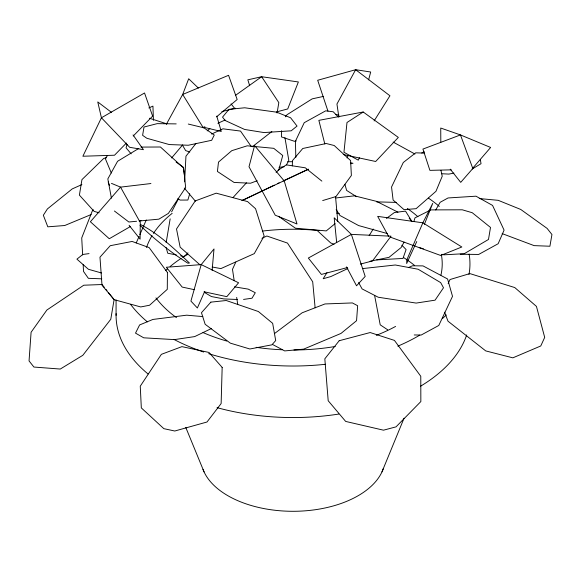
<?xml version="1.0" encoding="UTF-8"?>
<svg xmlns="http://www.w3.org/2000/svg" width="581" height="581" viewBox="0 0 581 581"><rect width="100%" height="100%" fill="white"/><g stroke="black" fill="none" stroke-linecap="round" stroke-linejoin="round"><path stroke-width="0.87" d="M281.611 130.74L281.422 136.905L294.502 141.314L296.274 140.994M292.308 165.912L292.468 160.61L302.774 148.489L326.231 143.507L334.206 145.519L350.604 160.574L351.374 175.498L336 196.538L322.68 200.561M184.605 181.831L185.949 156.202L195.884 143.522M212.116 270.39L214.011 248.944L201.208 264.609L190.917 301.089L197.366 307.981L204.686 291.451M166.173 242.589L170.153 218.863M277.086 113.041L278.829 102.619L261.639 76.721L247.833 79.822L249.67 85.727M368.615 79.858L370.685 72.008L355.652 69.705L317.691 80.265L327.945 111.138M127.057 144.335L126.07 147.828L131.153 153.842M189.711 193.756L187.866 200.046L180.059 200.082L177.924 198.52M413.941 221.274L414.987 217.86L430.819 209.901L462.302 209.806L472.251 212.726L490.502 227.44L488.49 239.466L464.263 253.694L443.891 254.827L442.25 254.347M424.384 224.339L432.729 203.386L422.874 222.821L406.773 259.968L406.678 263.498L416.751 241.543M347.068 157.967L348.063 155.534M381.978 471.881L404.042 418.204M136.215 242.981L139.084 236.402M139.803 234.76L146.274 219.952M235.777 262.125L232.487 269.337L234.194 280.746M448.154 283.601L450.021 279.526L469.855 273.586L514.766 287.559L536.445 306.412L544.695 337.394L540.766 345.971L512.849 357.845L485.716 350.902L448.009 321.213L444.618 312.193M359.436 157.763L358.288 160.167L343.952 152.266L346.995 122.497L363.212 112.002L398.326 137.421L375.675 161.489L343.226 154.524M286.44 164.946L288.815 160.4L284.937 137.653M171.613 211.862L178.665 198.419M404.071 242.103L401.159 247.506L389.045 257.325L370.068 261.261M166.377 124.24L182.681 94.463L188.68 78.769L198.346 88.043M435.728 209.959L440.158 202.297L448.053 197.961L475.992 196.189L492.557 205.42L504.083 230.127L498.164 243.722L478.657 254.449L460.239 254.231M369.153 235.661L373.213 229.037M326.965 272.634L323.181 278.727L330.814 276.571L347.801 268.567M374.12 120.921L389.938 95.778L355.652 69.705L336.944 104.028L338.868 117.093M107.398 155.708L105.314 158.591L111.32 173.015M285.322 116.825L287.036 114.711L312.179 98.864L323.595 96.381M171.627 157.945L182.637 144.909M472.317 168.679L490.625 147.465L460.464 134.93L440.732 128.038L440.812 142.251M93.396 209.835L92.234 211.128L81.725 237.934L82.64 254.914M233.039 197.518L246.453 182.797M126.397 143.042L114.522 155.221L82.88 156.238L101.428 117.776L144.538 92.989L152.629 116.127L133.267 135.998M187.953 252.895L184.054 256.526L180.626 255.836M207.221 130.885L209.879 128.568M276.077 172.325L278.764 170.015L282.744 155.519L273.731 148.322L247.237 145.809L231.775 150.675L218.5 162.092L217.417 171.46L234.063 182.441L250.534 183.226L257.18 180.727M203.488 127.835L204.868 126.68M216.546 116.846L237.171 99.504L228.558 75.305L182.681 94.463L202.82 127.036L221.259 131.473L216.771 116.135M335.048 223.678L326.246 230.911L295.453 228.217L278.502 216.27M252.292 146.782L271.872 131.538M274.414 333.632L302.12 312.803L324.99 303.95L352.384 302.933L357.649 305.729L356.56 320.697L340.996 333.429L303.652 349.137L284.697 350.924L272.409 344.402M386.445 218.427L394.426 212.515L405.531 211.121L411.856 221.39M235.537 95.32L261.639 76.721L298.373 81.957L287.718 108.952L276.462 111.93M278.088 170.248L286.295 164.866L305.315 167.822L321.867 181.112M138.786 148.424L117.58 161.286L107.834 178.897L111.414 198.179M472.23 168.962L481.032 163.704L480.356 159.688M130.195 226.663L109.272 238.733L90.375 221.76L120.536 187.126L150.922 183.538M139.491 221.296L141.038 220.402M421.762 152.977L424.174 151.764M211.506 328.483L194.7 336.588L174.482 339.609L143.718 337.815L135.511 333.131L139.6 324.953L152.912 319.441L186.704 315.178L202.834 316.587M274.232 185.179L241.928 200.612L308.453 169.187L283.121 180.945M277.464 183.64L279.076 182.87M261.944 238.341L266.832 236.009L287.479 243.069L312.701 281.8L315.12 307.836M211.6 134.044L222.93 128.822L240.519 131.074L251.246 146.514M217.882 123.288L225.116 120.006M81.899 184.584L72.226 188.905L47.41 208.928L43.343 215.246L47.802 226.822L64.723 225.522L91.152 214.549M148.838 107.943L152.941 106.112L153.435 120.318M408.327 267.623L412.466 265.786L423.012 265.895L447.588 278.982L452.512 296.332L438.786 325.469L421.181 335.034L414.231 334.961M347.387 267.558L321.395 274.428L308.337 258.037L351.374 234.397L391.035 236.176L372.508 260.913L360.38 264.123M221.869 111.574L235.37 108.233M106.417 157.778L103.774 158.395L81.95 179.616L79.401 195.122L94.129 211.375L99.148 212.813M350.641 163.748L352.979 163.276L350.43 162.825M453.928 173.109L448.873 174.089L441.698 173.741M363.212 112.002L318.86 120.361L324.801 143.95M243.555 299.426L252.001 298.213L255.299 292.73L248.203 289.12L234.448 286.84M89.038 253.614L82.836 254.449L76.917 259.148L88.443 269.293L101.522 272.99M279.04 167.357L284.153 166.754M335.92 197.961L354.49 195.833L376.481 201.346L397.927 212.145M362.551 268.596L395.312 264.994L418.153 269.243L440.681 282.62L443.499 287.777L435.075 300.166L416.149 303.079L378.216 297.232L362.086 288.91L358.6 282.54M136.579 221.267L128.859 222L114.413 211.005M139.157 221.02L158.889 219.153L168.359 213.409L185.659 187.547L183.64 168.025L160.421 147L140.98 147.087M376.72 259.896L402.953 258.451L406.097 249.561L401.885 245.218M451.248 169.848L429.889 170.356L422.932 149.07L460.464 134.93L472.818 168.505L460.718 182.361L450.253 169.165M176.196 123.891L157.182 123.644L144.008 127.021L142.606 135.329L146.811 138.249L169.26 144.56L188.28 145.25L211.673 140.29L214.266 135.024L203.858 127.798L188.288 124.051M376.641 201.876L396.351 202.391M424.689 153.115L415.705 152.818L403.301 162.484L391.55 187.002L393.097 199.995L404.027 209.647L416.105 208.681L435.961 191.316L442.228 176.239L440.943 170.349M101.777 278.822L88.363 278.314L83.526 271.443L83.17 264.74M237.346 299.484L223.787 298.925L211.382 296.542L204.635 292.519M479.245 198.549L498.2 200.322L520.736 209.45L547.091 228.384L551.95 234.521L549.909 246.235L534.121 245.625L502.151 233.613M212.145 267.006L220.896 268.596L254.282 253.621L264.13 235.959L255.56 208.717L247.571 201.585L216.183 193.168L195.238 200.924L176.508 228.979L180.139 247.143L199.893 264.776M176.333 254.965L167.764 253.229L166.093 247.542M335.52 114.363L339.021 115.111M336.704 213.082L339.333 213.648M194.432 289.701L182.18 287.072L166.34 267.26L201.208 264.609L238.588 282.773L226.83 296.659L204.062 291.771M140.428 224.498C158.744 233.744 174.489 248.995 189.45 263.026L187.903 263.215C170.705 252.285 154.713 239.394 140.028 225.29M387.367 233.569L358.608 225.566L339.972 215.5L336.181 209.618M419.3 247.6L423.396 248.806M149.462 118.241L166.66 123.811M189.762 152.026L185.629 150.588L182.645 145.475M390.403 237.171L440.703 255.48L461.822 246.99L422.874 222.821L377.679 216.364L388.696 236.554M111.472 183.364L120.536 187.126L140.268 222.458L140.108 239.169L129.091 225.275M334.024 244.34L330.705 242.938L317.124 230.454M393.134 142.069L414.936 154.023M356.502 196.698L346.617 190.401L344.918 184.3M387.665 329.79L380.214 324.83L374.614 295.489M176.116 162.099L183.247 167.139L184.591 176.087M111.465 112.344L97.761 101.936L101.428 117.776L129.657 147.291L143.434 149.687L133.056 134.937M338.229 116.904L333.233 111.777L325.701 110.833L304.226 122.7L295.424 141.248L295.831 157.48M184.286 188.019L195.441 201.229M409.198 218.216L411.958 221.586M231.064 103.919L234.956 108.727M104.26 287.275L102.074 284.523L83.766 285.213L46.879 310.029L31.091 332.267L29.05 360.917L33.909 367.047L60.264 369.051L82.8 355.325L110.775 319.274L114.094 299.68L108.632 292.788M105.902 289.345L106.991 290.725M346.537 266.882L356.531 285.787L365.188 276.418L351.374 234.397L334.191 217.788L336.668 242.495M185.782 427.427L204.054 471.881M108.182 181.998L109.453 185.383M236.678 297.421L237.731 304.444M335.549 196.698L337.757 221.448M116.077 300.021L116.077 315.389M165.6 270.572A149.201 86.141 0 0 1 167.481 268.836M170.102 266.563A149.201 86.141 0 0 1 181.069 258.443M182.645 257.427A149.201 86.141 0 0 1 187.518 254.478M262.307 231.093A149.201 86.141 0 0 1 319.26 230.592M403.388 257.427A149.201 86.141 0 0 1 414.565 265.437M383.344 468.511A92.096 53.176 0 0 1 293.768 511.295A92.096 53.176 0 0 1 203.001 469.361M466.696 334.91A176.944 102.154 0 0 1 420.608 386.169M338.81 414.064A176.944 102.154 0 0 1 217.054 407.651M148.053 373.968A176.944 102.154 0 0 1 116.098 313.624M469.143 254.086A176.944 102.154 0 0 1 468.99 274.522M446.252 314.938A176.944 102.154 0 0 1 442.591 318.432M419.787 335.128A176.944 102.154 0 0 1 397.832 346.16M325.571 364.272A176.944 102.154 0 0 1 208.637 353.655M203.662 352.035A176.944 102.154 0 0 1 173.821 339.355M147.371 321.867A176.944 102.154 0 0 1 130.609 304.408M287.61 161.75A176.944 102.154 0 0 1 292.12 161.707M428.538 198.179A176.944 102.154 0 0 1 439.33 206.415M441.306 254.347A149.201 86.141 0 0 1 440.943 275.103M395.596 326.413A149.201 86.141 0 0 1 376.299 335.331M335.266 346.472A149.201 86.141 0 0 1 293.913 349.994M282.163 349.769A149.201 86.141 0 0 1 256.141 347.329M226.779 341.047A149.201 86.141 0 0 1 203.009 332.557M176.486 317.647A149.201 86.141 0 0 1 155.962 297.908M146.543 247.455A149.201 86.141 0 0 1 152.048 235.639M153.428 233.439A149.201 86.141 0 0 1 172.158 213.35M407.288 208.477A149.201 86.141 0 0 1 417.913 216.735M167.43 272.511L167.277 289.345L149.586 305.228L140.733 306.95L114.152 299.665L102.002 285.22L99.968 257.18L110.237 245.705L132.127 241.449L149.164 247.622L167.43 272.511M222.167 367.403L221.136 403.555L206.996 422.009L174.787 431.015L163.842 428.662L141.321 407.906L140.261 386.191L161.358 354.345L181.918 346.639L208.986 352.449L222.167 367.403M254.58 145.584L249.009 166.74L275.227 215.195L297 223.983L284.24 180.967L254.58 145.584M339.195 340.727L324.83 358.804L328.192 400.745L345.666 421.428L383.489 430.18L396.017 426.868L420.847 401.558L420.775 376.27L394.441 340.401L370.17 332.543L339.195 340.727M228.994 109.33L222.53 117.137L225.13 120.492L244.616 129.454L263.934 132.562L291.183 130.812L297.044 126.077L290.609 117.783L276.716 112.177L244.695 107.783L228.994 109.33M210.859 302.135L201.469 312.709L205.158 324.285L230.316 343.139L249.866 348.992L271.901 344.838L275.699 340.56L272.656 323.326L258.378 311.525L226.256 300.515L210.859 302.135"/></g></svg>
